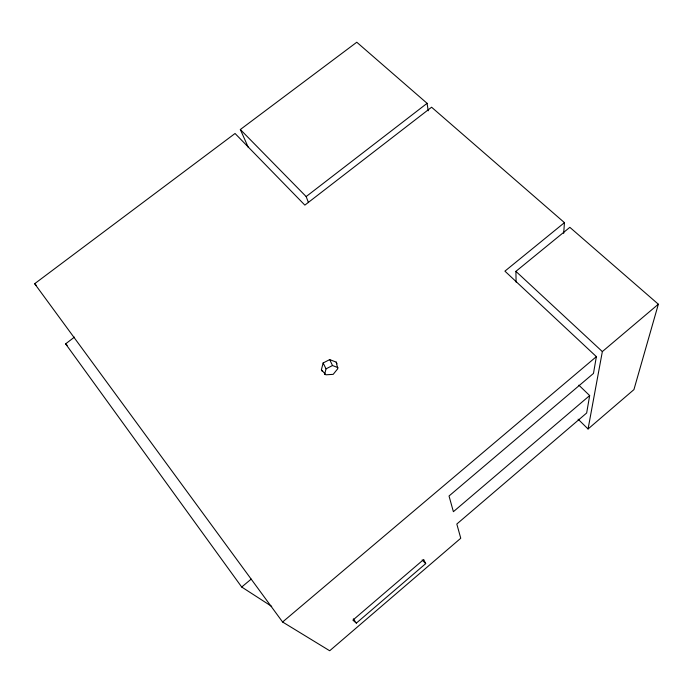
<?xml version="1.0" encoding="UTF-8"?>
<svg xmlns="http://www.w3.org/2000/svg" width="693" height="693" viewBox="0 0 693 693"><rect width="100%" height="100%" fill="white"/><g stroke="black" fill="none" stroke-linecap="round" stroke-linejoin="round"><path stroke-width="1.04" d="M563.678 233.402L564.448 222.644L431.592 107.224L304.859 205.119L235.048 133.489L34.65 283.714L282.597 622.002L329.695 650.762L460.758 538.253L456.817 524.029L586.659 413.002L589.665 395.573L578.863 385.169M564.448 222.644L504.911 271.145L596.378 356.635L593.477 373.432L449.029 495.997L453.387 511.694L589.665 395.573M578.092 419.178L588.062 428.984L602.347 351.585L658.35 304.218L569.845 227.33L515.904 271.361L516.103 282.129M324.593 374.566L326.031 368.849L323.12 362.976L329.695 359.606L336.218 362.127L336.997 363.808M322.245 371.387L321.405 369.733L323.12 362.976M658.35 304.218L633.93 389.613L588.062 428.984M356.323 623.128L425.693 563.643L423.692 559.494L352.884 620.131L356.323 623.128L353.369 618.866M282.597 622.002L596.378 356.635M74.437 337.119L65.61 343.867L241.701 587.023L251.187 579.123M308.472 202.616L306.159 196.569L427.096 103.326L356.782 42.238L240.341 129.522L248.215 147.245M326.031 368.849L332.51 365.523L338.028 367.671M241.701 587.023L271.717 606.41M515.904 271.361L602.347 351.585M65.61 343.867L67.186 345.322M34.65 283.714L36.175 285.23M240.341 129.522L306.159 196.569M422.15 559.97L425.693 563.643M321.405 369.733L325.875 374.809L333.186 374.35L337.794 368.685L336.218 362.127M329.695 359.606L332.51 365.523M427.096 103.326L428.205 110.811"/></g></svg>
